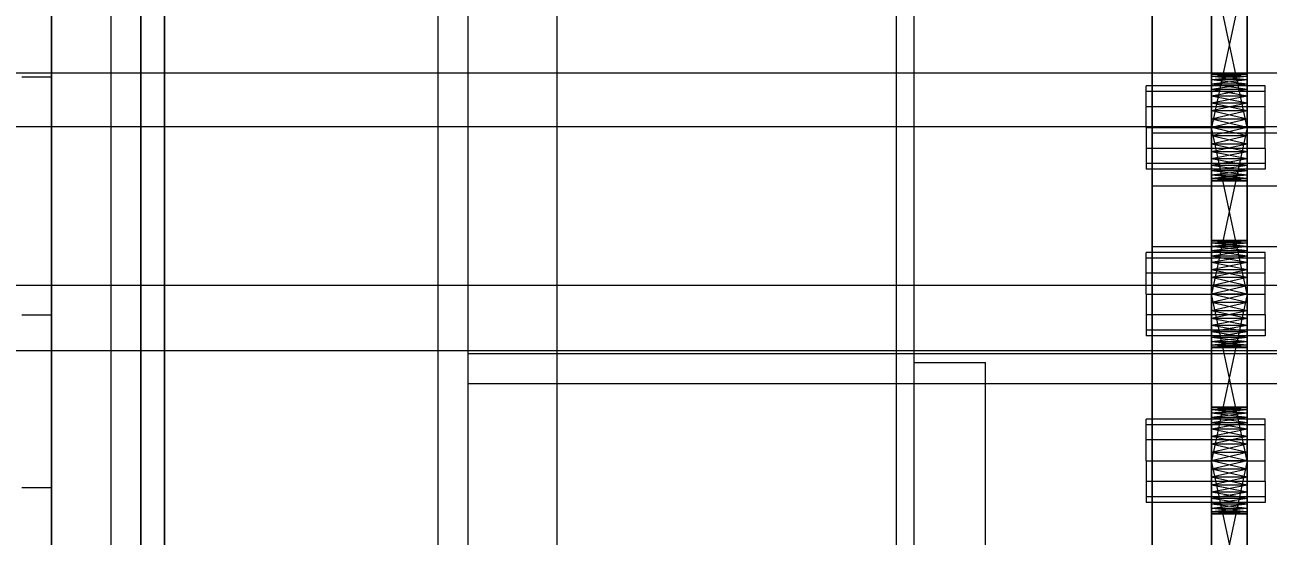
# Model space of a CAD drawing. Header units: millimetres. Extents: x -1970 to 59977, y -65068 to 6837.
# Drawn here: x 1250.5 to 1459.5, y -34534.2 to -34448.2 of the extents above; entities that cross this region are included whole.
import ezdxf

# ---------------------------------------------------------------- set-up
doc = ezdxf.new("R2010")
doc.units = ezdxf.units.MM
for name, color, linetype, lineweight in [('COTAS_P', 1, 'Continuous', 0), ('frontal_C03', 7, 'Continuous', 0), ('frontal_secador', 7, 'Continuous', 0), ('frontal_tolva', 7, 'Continuous', 0)]:
    doc.layers.add(name, color=color, linetype=linetype, lineweight=lineweight)
doc.dimstyles.new('R19_100', dxfattribs={"dimtxt": 250, "dimasz": 150, "dimexe": 150, "dimexo": 80, "dimgap": 100, "dimtad": 1, "dimtih": 1, "dimtoh": 1, "dimdsep": 46, "dimcen": 0.09, "dimadec": 0, "dimazin": 0, "dimtfac": 1, "dimtdec": 4, "dimtofl": 0, "dimtmove": 0, "dimatfit": 3, "dimfxl": 1, "dimtolj": 1, "dimtzin": 0, "dimarcsym": 0})

# ---------------------------------------------------------------- blocks, each defined once
blk = doc.blocks.new('*D37')
at = {"layer": 'COTAS_P', "color": 0, "lineweight": -2, "transparency": 16777216}
for p, q in [((-1750, -35420), (-1750, -34450)), ((2600, -35420), (2600, -34450)), ((-1600, -34600), (2450, -34600))]:
    blk.add_line(p, q, dxfattribs=at)
at = {"layer": 'COTAS_P', "color": 0, "transparency": 16777216}
for points in [[(-1600, -34575), (-1600, -34625), (-1750, -34600)], [(2450, -34575), (2450, -34625), (2600, -34600)]]:
    blk.add_solid(points, dxfattribs=at)
at = {"layer": 'Defpoints', "color": 0, "transparency": 16777216}
for p in [(2600, -34600), (-1750, -35500), (2600, -35500)]:
    blk.add_point(p, dxfattribs=at)

msp = doc.modelspace()

# ---------------------------------------------------------------- linework, layer by layer
at = {"layer": 'frontal_C03'}
for p, q in [((1270, -32314.944), (1270, -34875.113)), ((1274, -34875.113), (1274, -32314.944)), ((1270, -32318.841), (1270, -34879.011)), ((1270, -35001.792), (1270, -32441.623)), ((1274, -32441.623), (1274, -35001.792)), ((1440, -34543.799), (1440, -34196.893)), ((1440, -34205.876), (1440, -34552.782)), ((1500, -34456.351), (-1500, -34456.351)), ((-1500, -34465.334), (1500, -34465.334)), ((1440, -34475.367), (1440, -34466.384)), ((1440, -34466.384), (1480, -34466.384)), ((1440, -34813.291), (1440, -34466.384)), ((1480, -34475.367), (1440, -34475.367)), ((1440, -34475.367), (1440, -34822.274))]:
    msp.add_line(p, q, dxfattribs=at)
at = {"layer": 'frontal_secador'}
for p, q in [((1340, -36000), (1340, -33000)), ((1400, -36000), (1400, -33000)), ((1265, -35980), (1265, -33075)), ((1270, -35980), (1270, -33075)), ((1320, -35980), (1320, -33075)), ((1325, -36000), (1325, -33075)), ((1325, -34600), (1325, -33075)), ((1325, -35980), (1325, -33075)), ((1397, -35940), (1397, -33075)), ((1400, -36000), (1400, -33075)), ((1400, -34600), (1400, -33075)), ((1400, -35940), (1400, -33075)), ((1400, -34650), (1400, -33075)), ((1400, -36000), (1400, -33250)), ((1255, -34217), (1255, -34457)), ((1255, -34526), (1255, -34286)), ((1450, -34468.281), (1450, -34429.481)), ((1456, -34429.481), (1456, -34468.281)), ((1450, -34431.136), (1450, -34468.281)), ((1456, -34468.281), (1456, -34431.136)), ((1450, -34468.281), (1450, -34433.414)), ((1456, -34433.414), (1456, -34468.281)), ((1450, -34465.5), (1450, -34436.092)), ((1450, -34468.281), (1450, -34436.092)), ((1456, -34436.092), (1456, -34465.5)), ((1456, -34436.092), (1456, -34468.281)), ((1450, -34437.5), (1450, -34465.5)), ((1456, -34465.5), (1450, -34437.5)), ((1456, -34437.5), (1450, -34465.5)), ((1456, -34465.5), (1456, -34437.5)), ((1250, -34457), (1255, -34457)), ((1255, -34457), (1255, -34526)), ((1450, -34456.611), (1450, -34456.5)), ((1456, -34456.611), (1450, -34456.5)), ((1456, -34456.5), (1450, -34456.5)), ((1456, -34456.5), (1450, -34456.611)), ((1450, -34456.611), (1450, -34457.481)), ((1450, -34456.941), (1450, -34456.611)), ((1450, -34456.611), (1450, -34459.136)), ((1456, -34456.941), (1450, -34456.611)), ((1456, -34456.611), (1450, -34456.611)), ((1456, -34456.611), (1450, -34456.941)), ((1450, -34457.481), (1450, -34456.941)), ((1456, -34457.481), (1450, -34456.941)), ((1456, -34456.941), (1450, -34456.941)), ((1456, -34456.941), (1450, -34457.481)), ((1450, -34457.481), (1450, -34459.136)), ((1450, -34458.219), (1450, -34457.481)), ((1450, -34461.414), (1450, -34457.481)), ((1450, -34496.281), (1450, -34457.481)), ((1456, -34458.219), (1450, -34457.481)), ((1456, -34457.481), (1450, -34457.481)), ((1456, -34457.481), (1450, -34458.219)), ((1456, -34456.611), (1456, -34456.5)), ((1456, -34457.481), (1456, -34456.611)), ((1456, -34456.611), (1456, -34456.941)), ((1456, -34459.136), (1456, -34456.611)), ((1456, -34456.941), (1456, -34457.481)), ((1456, -34459.136), (1456, -34457.481)), ((1456, -34457.481), (1456, -34458.219)), ((1456, -34457.481), (1456, -34461.414)), ((1456, -34457.481), (1456, -34496.281)), ((1439, -34459.438), (1439, -34458.5)), ((1459, -34458.5), (1439, -34458.5)), ((1439, -34462), (1439, -34459.438)), ((1459, -34459.438), (1439, -34459.438)), ((1450, -34459.136), (1450, -34458.219)), ((1456, -34459.136), (1450, -34458.219)), ((1456, -34458.219), (1450, -34458.219)), ((1456, -34458.219), (1450, -34459.136)), ((1450, -34459.136), (1450, -34461.414)), ((1450, -34460.21), (1450, -34459.136)), ((1450, -34459.136), (1450, -34464.092)), ((1450, -34459.136), (1450, -34496.281)), ((1456, -34460.21), (1450, -34459.136)), ((1456, -34459.136), (1450, -34459.136)), ((1456, -34459.136), (1450, -34460.21)), ((1456, -34458.219), (1456, -34459.136)), ((1456, -34461.414), (1456, -34459.136)), ((1456, -34459.136), (1456, -34460.21)), ((1456, -34464.092), (1456, -34459.136)), ((1456, -34496.281), (1456, -34459.136)), ((1459, -34459.438), (1459, -34458.5)), ((1459, -34462), (1459, -34459.438)), ((1439, -34465.5), (1439, -34462)), ((1459, -34462), (1439, -34462)), ((1450, -34461.414), (1450, -34460.21)), ((1456, -34461.414), (1450, -34460.21)), ((1456, -34460.21), (1450, -34460.21)), ((1456, -34460.21), (1450, -34461.414)), ((1450, -34461.414), (1450, -34464.092)), ((1450, -34462.719), (1450, -34461.414)), ((1450, -34496.281), (1450, -34461.414)), ((1456, -34462.719), (1450, -34461.414)), ((1456, -34461.414), (1450, -34461.414)), ((1456, -34461.414), (1450, -34462.719)), ((1456, -34460.21), (1456, -34461.414)), ((1456, -34464.092), (1456, -34461.414)), ((1456, -34461.414), (1456, -34462.719)), ((1456, -34461.414), (1456, -34496.281)), ((1459, -34465.5), (1459, -34462)), ((1450, -34464.092), (1450, -34462.719)), ((1456, -34464.092), (1450, -34462.719)), ((1456, -34462.719), (1450, -34462.719)), ((1456, -34462.719), (1450, -34464.092)), ((1450, -34493.5), (1450, -34464.092)), ((1450, -34464.092), (1450, -34465.5)), ((1450, -34496.281), (1450, -34464.092)), ((1456, -34465.5), (1450, -34464.092)), ((1456, -34464.092), (1450, -34464.092)), ((1456, -34464.092), (1450, -34465.5)), ((1456, -34462.719), (1456, -34464.092)), ((1456, -34464.092), (1456, -34493.5)), ((1456, -34465.5), (1456, -34464.092)), ((1456, -34464.092), (1456, -34496.281)), ((1439, -34465.5), (1439, -34469)), ((1439, -34465.5), (1459, -34465.5)), ((1450, -34465.5), (1450, -34493.5)), ((1456, -34493.5), (1450, -34465.5)), ((1456, -34465.5), (1450, -34465.5)), ((1456, -34465.5), (1450, -34493.5)), ((1450, -34468.281), (1450, -34465.5)), ((1450, -34465.5), (1450, -34466.908)), ((1456, -34465.5), (1450, -34466.908)), ((1456, -34466.908), (1450, -34465.5)), ((1456, -34493.5), (1456, -34465.5)), ((1456, -34465.5), (1456, -34468.281)), ((1456, -34466.908), (1456, -34465.5)), ((1459, -34469), (1459, -34465.5)), ((1450, -34466.908), (1450, -34468.281)), ((1456, -34466.908), (1450, -34466.908)), ((1456, -34466.908), (1450, -34468.281)), ((1456, -34468.281), (1450, -34466.908)), ((1456, -34468.281), (1456, -34466.908)), ((1439, -34469), (1439, -34471.562)), ((1459, -34469), (1439, -34469)), ((1450, -34470.79), (1450, -34468.281)), ((1450, -34468.281), (1450, -34469.586)), ((1450, -34472.781), (1450, -34468.281)), ((1450, -34474.5), (1450, -34468.281)), ((1456, -34468.281), (1450, -34468.281)), ((1456, -34468.281), (1450, -34469.586)), ((1456, -34469.586), (1450, -34468.281)), ((1450, -34469.586), (1450, -34470.79)), ((1456, -34469.586), (1450, -34469.586)), ((1456, -34469.586), (1450, -34470.79)), ((1456, -34470.79), (1450, -34469.586)), ((1456, -34468.281), (1456, -34470.79)), ((1456, -34469.586), (1456, -34468.281)), ((1456, -34468.281), (1456, -34472.781)), ((1456, -34468.281), (1456, -34474.5)), ((1456, -34470.79), (1456, -34469.586)), ((1459, -34469), (1459, -34471.562)), ((1439, -34471.562), (1439, -34472.5)), ((1459, -34471.562), (1439, -34471.562)), ((1450, -34472.781), (1450, -34470.79)), ((1450, -34470.79), (1450, -34471.864)), ((1456, -34470.79), (1450, -34470.79)), ((1456, -34470.79), (1450, -34471.864)), ((1456, -34471.864), (1450, -34470.79)), ((1450, -34471.864), (1450, -34472.781)), ((1456, -34471.864), (1450, -34471.864)), ((1456, -34471.864), (1450, -34472.781)), ((1456, -34472.781), (1450, -34471.864)), ((1456, -34470.79), (1456, -34472.781)), ((1456, -34471.864), (1456, -34470.79)), ((1456, -34472.781), (1456, -34471.864)), ((1459, -34471.562), (1459, -34472.5)), ((1459, -34472.5), (1439, -34472.5)), ((1450, -34474.059), (1450, -34472.781)), ((1450, -34472.781), (1450, -34473.519)), ((1450, -34474.5), (1450, -34472.781)), ((1456, -34472.781), (1450, -34472.781)), ((1456, -34472.781), (1450, -34473.519)), ((1456, -34473.519), (1450, -34472.781)), ((1450, -34473.519), (1450, -34474.059)), ((1456, -34473.519), (1450, -34473.519)), ((1456, -34473.519), (1450, -34474.059)), ((1456, -34474.059), (1450, -34473.519)), ((1450, -34474.5), (1450, -34474.059)), ((1450, -34474.059), (1450, -34474.389)), ((1456, -34474.059), (1450, -34474.059)), ((1456, -34474.059), (1450, -34474.389)), ((1456, -34474.389), (1450, -34474.059)), ((1450, -34474.389), (1450, -34474.5)), ((1456, -34474.389), (1450, -34474.389)), ((1456, -34474.389), (1450, -34474.5)), ((1456, -34474.5), (1450, -34474.389)), ((1456, -34474.5), (1450, -34474.5)), ((1456, -34472.781), (1456, -34474.059)), ((1456, -34473.519), (1456, -34472.781)), ((1456, -34472.781), (1456, -34474.5)), ((1456, -34474.059), (1456, -34473.519)), ((1456, -34474.059), (1456, -34474.5)), ((1456, -34474.389), (1456, -34474.059)), ((1456, -34474.5), (1456, -34474.389)), ((1450, -34484.611), (1450, -34484.5)), ((1456, -34484.611), (1450, -34484.5)), ((1456, -34484.5), (1450, -34484.5)), ((1456, -34484.5), (1450, -34484.611)), ((1450, -34484.611), (1450, -34485.481)), ((1450, -34484.941), (1450, -34484.611)), ((1450, -34484.611), (1450, -34487.136)), ((1456, -34484.941), (1450, -34484.611)), ((1456, -34484.611), (1450, -34484.611)), ((1456, -34484.611), (1450, -34484.941)), ((1450, -34485.481), (1450, -34484.941)), ((1456, -34485.481), (1450, -34484.941)), ((1456, -34484.941), (1450, -34484.941)), ((1456, -34484.941), (1450, -34485.481)), ((1456, -34484.611), (1456, -34484.5)), ((1456, -34485.481), (1456, -34484.611)), ((1456, -34484.611), (1456, -34484.941)), ((1456, -34487.136), (1456, -34484.611)), ((1456, -34484.941), (1456, -34485.481)), ((1439, -34487.438), (1439, -34486.5)), ((1459, -34486.5), (1439, -34486.5)), ((1440, -34485.5), (1710, -34485.5)), ((1440, -34503.5), (1440, -34485.5)), ((1450, -34485.481), (1450, -34487.136)), ((1450, -34486.219), (1450, -34485.481)), ((1450, -34489.414), (1450, -34485.481)), ((1450, -34524.281), (1450, -34485.481)), ((1456, -34486.219), (1450, -34485.481)), ((1456, -34485.481), (1450, -34485.481)), ((1456, -34485.481), (1450, -34486.219)), ((1450, -34487.136), (1450, -34486.219)), ((1456, -34487.136), (1450, -34486.219)), ((1456, -34486.219), (1450, -34486.219)), ((1456, -34486.219), (1450, -34487.136)), ((1456, -34487.136), (1456, -34485.481)), ((1456, -34485.481), (1456, -34486.219)), ((1456, -34485.481), (1456, -34489.414)), ((1456, -34485.481), (1456, -34524.281)), ((1456, -34486.219), (1456, -34487.136)), ((1459, -34487.438), (1459, -34486.5)), ((1439, -34490), (1439, -34487.438)), ((1459, -34487.438), (1439, -34487.438)), ((1450, -34487.136), (1450, -34489.414)), ((1450, -34488.21), (1450, -34487.136)), ((1450, -34487.136), (1450, -34492.092)), ((1450, -34487.136), (1450, -34524.281)), ((1456, -34488.21), (1450, -34487.136)), ((1456, -34487.136), (1450, -34487.136)), ((1456, -34487.136), (1450, -34488.21)), ((1450, -34489.414), (1450, -34488.21)), ((1456, -34489.414), (1450, -34488.21)), ((1456, -34488.21), (1450, -34488.21)), ((1456, -34488.21), (1450, -34489.414)), ((1456, -34489.414), (1456, -34487.136)), ((1456, -34487.136), (1456, -34488.21)), ((1456, -34492.092), (1456, -34487.136)), ((1456, -34524.281), (1456, -34487.136)), ((1456, -34488.21), (1456, -34489.414)), ((1459, -34490), (1459, -34487.438)), ((1439, -34493.5), (1439, -34490)), ((1459, -34490), (1439, -34490)), ((1450, -34489.414), (1450, -34492.092)), ((1450, -34490.719), (1450, -34489.414)), ((1450, -34524.281), (1450, -34489.414)), ((1456, -34490.719), (1450, -34489.414)), ((1456, -34489.414), (1450, -34489.414)), ((1456, -34489.414), (1450, -34490.719)), ((1450, -34492.092), (1450, -34490.719)), ((1456, -34492.092), (1450, -34490.719)), ((1456, -34490.719), (1450, -34490.719)), ((1456, -34490.719), (1450, -34492.092)), ((1456, -34492.092), (1456, -34489.414)), ((1456, -34489.414), (1456, -34490.719)), ((1456, -34489.414), (1456, -34524.281)), ((1456, -34490.719), (1456, -34492.092)), ((1459, -34493.5), (1459, -34490)), ((1450, -34521.5), (1450, -34492.092)), ((1450, -34492.092), (1450, -34493.5)), ((1450, -34524.281), (1450, -34492.092)), ((1456, -34493.5), (1450, -34492.092)), ((1456, -34492.092), (1450, -34492.092)), ((1456, -34492.092), (1450, -34493.5)), ((1456, -34492.092), (1456, -34521.5)), ((1456, -34493.5), (1456, -34492.092)), ((1456, -34492.092), (1456, -34524.281)), ((1439, -34493.5), (1439, -34497)), ((1439, -34493.5), (1459, -34493.5)), ((1450, -34493.5), (1450, -34521.5)), ((1456, -34521.5), (1450, -34493.5)), ((1456, -34493.5), (1450, -34493.5)), ((1456, -34493.5), (1450, -34521.5)), ((1450, -34496.281), (1450, -34493.5)), ((1450, -34493.5), (1450, -34494.908)), ((1456, -34493.5), (1450, -34494.908)), ((1456, -34494.908), (1450, -34493.5)), ((1450, -34494.908), (1450, -34496.281)), ((1456, -34494.908), (1450, -34494.908)), ((1456, -34494.908), (1450, -34496.281)), ((1456, -34496.281), (1450, -34494.908)), ((1456, -34521.5), (1456, -34493.5)), ((1456, -34493.5), (1456, -34496.281)), ((1456, -34494.908), (1456, -34493.5)), ((1456, -34496.281), (1456, -34494.908)), ((1459, -34497), (1459, -34493.5)), ((1250, -34497), (1255, -34497)), ((1255, -34497), (1255, -34807)), ((1255, -34566), (1255, -34497)), ((1439, -34497), (1439, -34499.562)), ((1459, -34497), (1439, -34497)), ((1450, -34498.79), (1450, -34496.281)), ((1450, -34496.281), (1450, -34497.586)), ((1450, -34500.781), (1450, -34496.281)), ((1450, -34502.5), (1450, -34496.281)), ((1456, -34496.281), (1450, -34496.281)), ((1456, -34496.281), (1450, -34497.586)), ((1456, -34497.586), (1450, -34496.281)), ((1456, -34496.281), (1456, -34498.79)), ((1456, -34497.586), (1456, -34496.281)), ((1456, -34496.281), (1456, -34500.781)), ((1456, -34496.281), (1456, -34502.5)), ((1459, -34497), (1459, -34499.562)), ((1439, -34499.562), (1439, -34500.5)), ((1459, -34499.562), (1439, -34499.562)), ((1450, -34497.586), (1450, -34498.79)), ((1456, -34497.586), (1450, -34497.586)), ((1456, -34497.586), (1450, -34498.79)), ((1456, -34498.79), (1450, -34497.586)), ((1450, -34500.781), (1450, -34498.79)), ((1450, -34498.79), (1450, -34499.864)), ((1456, -34498.79), (1450, -34498.79)), ((1456, -34498.79), (1450, -34499.864)), ((1456, -34499.864), (1450, -34498.79)), ((1456, -34498.79), (1456, -34497.586)), ((1456, -34498.79), (1456, -34500.781)), ((1456, -34499.864), (1456, -34498.79)), ((1459, -34499.562), (1459, -34500.5)), ((1459, -34500.5), (1439, -34500.5)), ((1450, -34499.864), (1450, -34500.781)), ((1456, -34499.864), (1450, -34499.864)), ((1456, -34499.864), (1450, -34500.781)), ((1456, -34500.781), (1450, -34499.864)), ((1450, -34502.059), (1450, -34500.781)), ((1450, -34500.781), (1450, -34501.519)), ((1450, -34502.5), (1450, -34500.781)), ((1456, -34500.781), (1450, -34500.781)), ((1456, -34500.781), (1450, -34501.519)), ((1456, -34501.519), (1450, -34500.781)), ((1450, -34501.519), (1450, -34502.059)), ((1456, -34501.519), (1450, -34501.519)), ((1456, -34501.519), (1450, -34502.059)), ((1456, -34502.059), (1450, -34501.519)), ((1456, -34500.781), (1456, -34499.864)), ((1456, -34500.781), (1456, -34502.059)), ((1456, -34501.519), (1456, -34500.781)), ((1456, -34500.781), (1456, -34502.5)), ((1456, -34502.059), (1456, -34501.519)), ((1325, -34503.5), (2125, -34503.5)), ((1325, -34508.5), (1325, -34503.5)), ((1440, -34503.5), (1710, -34503.5)), ((1450, -34502.5), (1450, -34502.059)), ((1450, -34502.059), (1450, -34502.389)), ((1456, -34502.059), (1450, -34502.059)), ((1456, -34502.059), (1450, -34502.389)), ((1456, -34502.389), (1450, -34502.059)), ((1450, -34502.389), (1450, -34502.5)), ((1456, -34502.389), (1450, -34502.389)), ((1456, -34502.389), (1450, -34502.5)), ((1456, -34502.5), (1450, -34502.389)), ((1456, -34502.5), (1450, -34502.5)), ((1456, -34502.059), (1456, -34502.5)), ((1456, -34502.389), (1456, -34502.059)), ((1456, -34502.5), (1456, -34502.389)), ((1400, -34505), (1412, -34505)), ((1400, -34540), (1400, -34505)), ((1412, -34540), (1412, -34505)), ((1325, -34508.5), (2125, -34508.5)), ((1325, -34558.5), (1325, -34508.5)), ((1450, -34512.611), (1450, -34512.5)), ((1456, -34512.611), (1450, -34512.5)), ((1456, -34512.5), (1450, -34512.5)), ((1456, -34512.5), (1450, -34512.611)), ((1450, -34512.611), (1450, -34513.481)), ((1450, -34512.941), (1450, -34512.611)), ((1450, -34512.611), (1450, -34515.136)), ((1456, -34512.941), (1450, -34512.611)), ((1456, -34512.611), (1450, -34512.611)), ((1456, -34512.611), (1450, -34512.941)), ((1450, -34513.481), (1450, -34512.941)), ((1456, -34513.481), (1450, -34512.941)), ((1456, -34512.941), (1450, -34512.941)), ((1456, -34512.941), (1450, -34513.481)), ((1450, -34513.481), (1450, -34515.136)), ((1450, -34514.219), (1450, -34513.481)), ((1450, -34517.414), (1450, -34513.481)), ((1450, -34552.281), (1450, -34513.481)), ((1456, -34514.219), (1450, -34513.481)), ((1456, -34513.481), (1450, -34513.481)), ((1456, -34513.481), (1450, -34514.219)), ((1450, -34515.136), (1450, -34514.219)), ((1456, -34515.136), (1450, -34514.219)), ((1456, -34514.219), (1450, -34514.219)), ((1456, -34514.219), (1450, -34515.136)), ((1456, -34512.611), (1456, -34512.5)), ((1456, -34513.481), (1456, -34512.611)), ((1456, -34512.611), (1456, -34512.941)), ((1456, -34515.136), (1456, -34512.611)), ((1456, -34512.941), (1456, -34513.481)), ((1456, -34515.136), (1456, -34513.481)), ((1456, -34513.481), (1456, -34514.219)), ((1456, -34513.481), (1456, -34517.414)), ((1456, -34513.481), (1456, -34552.281)), ((1456, -34514.219), (1456, -34515.136)), ((1439, -34515.438), (1439, -34514.5)), ((1459, -34514.5), (1439, -34514.5)), ((1439, -34518), (1439, -34515.438)), ((1459, -34515.438), (1439, -34515.438)), ((1450, -34515.136), (1450, -34517.414)), ((1450, -34516.21), (1450, -34515.136)), ((1450, -34515.136), (1450, -34520.092)), ((1450, -34515.136), (1450, -34552.281)), ((1456, -34516.21), (1450, -34515.136)), ((1456, -34515.136), (1450, -34515.136)), ((1456, -34515.136), (1450, -34516.21)), ((1450, -34517.414), (1450, -34516.21)), ((1456, -34517.414), (1450, -34516.21)), ((1456, -34516.21), (1450, -34516.21)), ((1456, -34516.21), (1450, -34517.414)), ((1456, -34517.414), (1456, -34515.136)), ((1456, -34515.136), (1456, -34516.21)), ((1456, -34520.092), (1456, -34515.136)), ((1456, -34552.281), (1456, -34515.136)), ((1456, -34516.21), (1456, -34517.414)), ((1459, -34515.438), (1459, -34514.5)), ((1459, -34518), (1459, -34515.438)), ((1439, -34521.5), (1439, -34518)), ((1459, -34518), (1439, -34518)), ((1450, -34517.414), (1450, -34520.092)), ((1450, -34518.719), (1450, -34517.414)), ((1450, -34552.281), (1450, -34517.414)), ((1456, -34518.719), (1450, -34517.414)), ((1456, -34517.414), (1450, -34517.414)), ((1456, -34517.414), (1450, -34518.719)), ((1456, -34520.092), (1456, -34517.414)), ((1456, -34517.414), (1456, -34518.719)), ((1456, -34517.414), (1456, -34552.281)), ((1459, -34521.5), (1459, -34518)), ((1450, -34520.092), (1450, -34518.719)), ((1456, -34520.092), (1450, -34518.719)), ((1456, -34518.719), (1450, -34518.719)), ((1456, -34518.719), (1450, -34520.092)), ((1450, -34549.5), (1450, -34520.092)), ((1450, -34520.092), (1450, -34521.5)), ((1450, -34552.281), (1450, -34520.092)), ((1456, -34521.5), (1450, -34520.092)), ((1456, -34520.092), (1450, -34520.092)), ((1456, -34520.092), (1450, -34521.5)), ((1456, -34518.719), (1456, -34520.092)), ((1456, -34520.092), (1456, -34549.5)), ((1456, -34521.5), (1456, -34520.092)), ((1456, -34520.092), (1456, -34552.281)), ((1439, -34521.5), (1439, -34525)), ((1439, -34521.5), (1459, -34521.5)), ((1450, -34521.5), (1450, -34549.5)), ((1456, -34549.5), (1450, -34521.5)), ((1456, -34521.5), (1450, -34521.5)), ((1456, -34521.5), (1450, -34549.5)), ((1450, -34524.281), (1450, -34521.5)), ((1450, -34521.5), (1450, -34522.908)), ((1456, -34521.5), (1450, -34522.908)), ((1456, -34522.908), (1450, -34521.5)), ((1456, -34549.5), (1456, -34521.5)), ((1456, -34521.5), (1456, -34524.281)), ((1456, -34522.908), (1456, -34521.5)), ((1459, -34525), (1459, -34521.5)), ((1450, -34522.908), (1450, -34524.281)), ((1456, -34522.908), (1450, -34522.908)), ((1456, -34522.908), (1450, -34524.281)), ((1456, -34524.281), (1450, -34522.908)), ((1450, -34526.79), (1450, -34524.281)), ((1450, -34524.281), (1450, -34525.586)), ((1450, -34528.781), (1450, -34524.281)), ((1450, -34530.5), (1450, -34524.281)), ((1456, -34524.281), (1450, -34524.281)), ((1456, -34524.281), (1450, -34525.586)), ((1456, -34525.586), (1450, -34524.281)), ((1456, -34524.281), (1456, -34522.908)), ((1456, -34524.281), (1456, -34526.79)), ((1456, -34525.586), (1456, -34524.281)), ((1456, -34524.281), (1456, -34528.781)), ((1456, -34524.281), (1456, -34530.5)), ((1250, -34526), (1255, -34526)), ((1439, -34525), (1439, -34527.562)), ((1459, -34525), (1439, -34525)), ((1450, -34525.586), (1450, -34526.79)), ((1456, -34525.586), (1450, -34525.586)), ((1456, -34525.586), (1450, -34526.79)), ((1456, -34526.79), (1450, -34525.586)), ((1450, -34528.781), (1450, -34526.79)), ((1450, -34526.79), (1450, -34527.864)), ((1456, -34526.79), (1450, -34526.79)), ((1456, -34526.79), (1450, -34527.864)), ((1456, -34527.864), (1450, -34526.79)), ((1456, -34526.79), (1456, -34525.586)), ((1456, -34526.79), (1456, -34528.781)), ((1456, -34527.864), (1456, -34526.79)), ((1459, -34525), (1459, -34527.562)), ((1439, -34527.562), (1439, -34528.5)), ((1459, -34527.562), (1439, -34527.562)), ((1459, -34528.5), (1439, -34528.5)), ((1450, -34527.864), (1450, -34528.781)), ((1456, -34527.864), (1450, -34527.864)), ((1456, -34527.864), (1450, -34528.781)), ((1456, -34528.781), (1450, -34527.864)), ((1450, -34530.059), (1450, -34528.781)), ((1450, -34528.781), (1450, -34529.519)), ((1450, -34530.5), (1450, -34528.781)), ((1456, -34528.781), (1450, -34528.781)), ((1456, -34528.781), (1450, -34529.519)), ((1456, -34529.519), (1450, -34528.781)), ((1456, -34528.781), (1456, -34527.864)), ((1456, -34528.781), (1456, -34530.059)), ((1456, -34529.519), (1456, -34528.781)), ((1456, -34528.781), (1456, -34530.5)), ((1459, -34527.562), (1459, -34528.5)), ((1450, -34529.519), (1450, -34530.059)), ((1456, -34529.519), (1450, -34529.519)), ((1456, -34529.519), (1450, -34530.059)), ((1456, -34530.059), (1450, -34529.519)), ((1450, -34530.5), (1450, -34530.059)), ((1450, -34530.059), (1450, -34530.389)), ((1456, -34530.059), (1450, -34530.059)), ((1456, -34530.059), (1450, -34530.389)), ((1456, -34530.389), (1450, -34530.059)), ((1450, -34530.389), (1450, -34530.5)), ((1456, -34530.389), (1450, -34530.389)), ((1456, -34530.389), (1450, -34530.5)), ((1456, -34530.5), (1450, -34530.389)), ((1456, -34530.5), (1450, -34530.5)), ((1456, -34530.059), (1456, -34529.519)), ((1456, -34530.059), (1456, -34530.5)), ((1456, -34530.389), (1456, -34530.059)), ((1456, -34530.5), (1456, -34530.389))]:
    msp.add_line(p, q, dxfattribs=at)
at = {"layer": 'frontal_tolva'}
for p, q in [((-1821.5, -34492), (1821.5, -34492)), ((-1821.5, -34503), (1821.5, -34503))]:
    msp.add_line(p, q, dxfattribs=at)

# ---------------------------------------------------------------- dimensions: what is measured, and where the dimension line sits
at = {"layer": 'COTAS_P'}
dim = msp.add_aligned_dim(p1=(-1750, -35500), p2=(2600, -35500), distance=900, text='<> P', dimstyle='R19_100', dxfattribs=at)
dim.commit()
dim.dimension.update_dxf_attribs({"geometry": '*D37', "text_midpoint": (425, -34600)})

doc.saveas('drawing.dxf')
